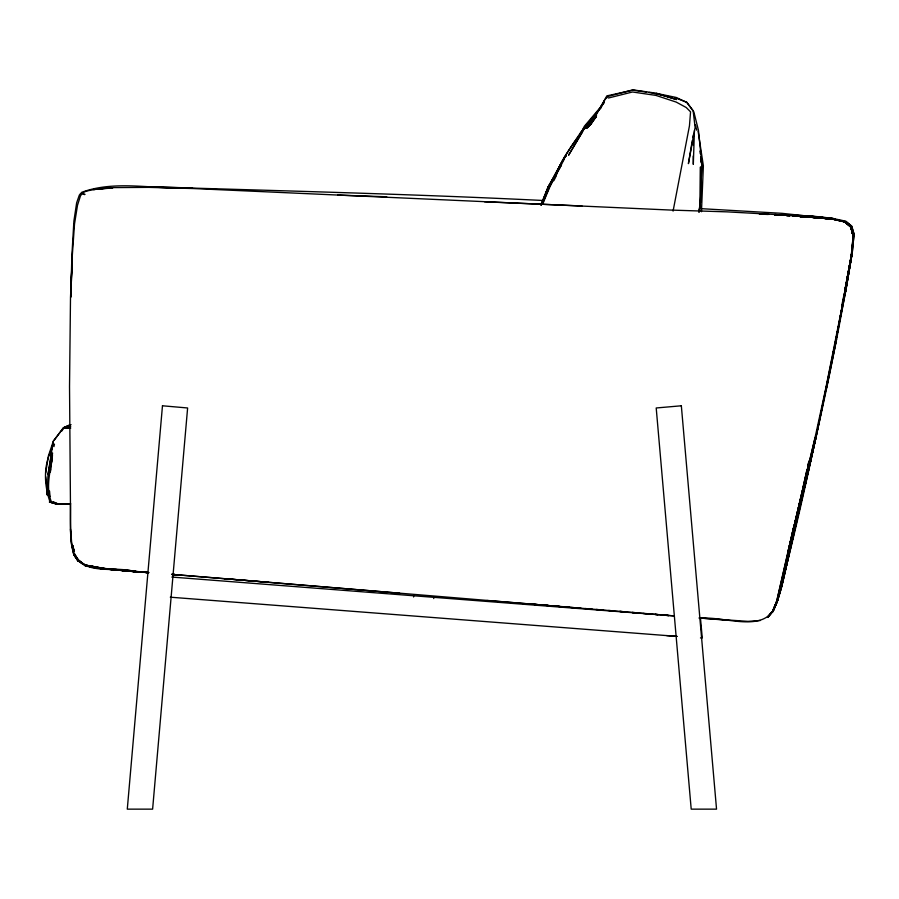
<?xml version="1.0" encoding="UTF-8"?>
<svg xmlns="http://www.w3.org/2000/svg" width="899" height="899" viewBox="0 0 899 899"><rect width="100%" height="100%" fill="white"/><g stroke="black" fill="none" stroke-linecap="round" stroke-linejoin="round"><path stroke-width="1.35" d="M70.482 503.552C70.594 520.487 69.212 537.816 73.729 554.323C84.708 576.237 117.308 566.044 136.356 571.786L101.261 568.494L147.672 572.596L101.261 568.494M70.796 296.187L71.875 255.766L73.898 221.053L76.651 202.792L79.326 195.128L80.944 193.06L82.607 193.431M675.082 97.744L686.858 102.261L693.826 111.847L698.422 130.22L701.816 163.18L700.49 201.679L699.433 211.344M694.421 130.422L693.32 164.416L693.23 156.033M701.816 163.18L700.49 201.679L699.31 211.276M72.257 256.294L70.796 297.018L72.257 256.294L74.516 223.986L77.505 205.275L80.416 196.038L81.989 193.678L84.978 194.308M72.257 257.148L70.504 297.367L69.526 386.514L70.65 529.017L71.729 543.873L74.078 554.189L78.292 561.01L84.956 565.347L101.823 568.505L84.899 565.437L101.486 568.561L148.357 572.629M413.596 596.992L413.686 595.767M433.723 598.554L433.824 597.329M851.061 256.844L851.274 254.215M70.56 428.025L63.537 427.879L53.266 441.072L48.029 474.503L47.153 495.046L47.153 485.64M701.456 211.715L703.378 165.854L698.107 131.254M844.779 221.671L850.881 226.919L853.331 235.707L850.948 226.863L844.948 221.705L832.744 218.918L844.858 221.682L851.016 226.795L853.421 235.493L851.533 255.417L836.205 339.226L851.578 255.204M50.76 455.613L51.614 453.68M853.421 235.493L851.634 254.911L845.667 291.636L815.989 437.521L781.658 586.732L777.197 601.824L772.792 611.601L767.521 617.411L772.567 611.5L776.646 601.645L802.931 487.921M793.66 527.679L803.448 486.64L787.974 552.244L815.112 437.33L825.878 387.829L844.88 292.692L851.353 255.799L853.23 236.134L850.948 227.031L844.948 221.817L832.598 219.019L812.584 217.311L832.598 219.019L844.948 221.817M851.263 255.586L853.162 236.044L850.746 227.065L844.554 221.873L832.114 219.075L812.752 217.344L832.407 219.008L821.517 218.176M50.31 471.75L52.569 452.95M50.366 471.75L50.715 469.042M51.063 466.334L52.445 455.49C50.749 470.57 45.152 487.269 51.501 502.013L57.379 503.777M698.95 211.939L700.242 202.331L700.478 166.899L700.366 202.713L699.029 212.209M48.029 474.503L51.648 453.781M45.669 472.941L48.411 455.86L53.165 441.667M849.51 266.318L838.407 327.258M692.309 140.446L688.409 163.64L695.129 127.523L693.129 110.701L686.735 102.452L676.217 97.463L656.27 93.35L676.464 99.553L656.349 93.226L632.896 89.855L608.286 96.339L605.005 99.384L590.935 124.062L595.441 117.32M692.769 137.716L693.23 134.985M845.667 291.636L852.241 253.113L854.05 234.122L851.668 226.132L845.802 221.3C822.63 215.344 798.413 215.591 774.657 214.546M845.51 289.264L845.981 286.556M845.127 292.13L851.634 254.911C839.172 332.844 822.428 410.023 804.729 486.91L815.82 437.487M673.081 211.108L689.454 125.838L690.556 111.836L686.207 107.498L676.183 102.081L655.955 95.406L632.491 91.99L608.398 98.025M852.016 254.057L845.532 290.973L852.173 253.08L854.05 234.122L851.645 226.155L845.757 221.311M851.353 255.799L844.745 292.692L851.297 255.833L846.476 281.533M52.445 446.533L53.165 442.634M844.712 291.096L845.97 284.309M836.441 337.024L836.98 334.282M837.508 331.551L839.621 320.595M840.149 317.864L841.475 311.02M842.003 308.278L844.116 297.333M836.553 336.743L837.879 329.967M836.317 339.294C818.214 427.115 800.245 515.161 777.163 601.813L781.557 586.71L789.491 552.582C784.625 572.405 781.737 593.093 772.87 611.657L776.848 601.712M841.947 304.795L844.183 293.838M826.597 387.986L836.553 339.26M53.929 446.646L54.468 444.117M793.48 527.634L776.579 601.622L772.522 611.466L767.476 617.399L772.668 611.556M832.777 354.206L833.373 351.52M834.71 345.238L835.913 339.755M789.771 551.211L815.921 437.51M789.794 551.211L795.031 527.971M787.951 552.244L793.581 527.657M803.549 486.662L815.179 437.341M795.3 526.634L804.639 486.898M776.994 601.768L781.197 586.62M541.85 203.927L548.345 186.981L562.965 160.033L566.224 155.662L562.965 160.033L547.941 187.43L540.76 205.006M548.345 186.981L541.209 205.141L548.176 187.003L553.233 178.586M541.962 204.084L548.648 187.374M542.254 203.983L550.671 183.711M542.704 204.152C553.009 178.564 564.212 152.819 582.462 131.771M776.646 601.645L772.533 611.477L767.42 617.332L772.556 611.489L776.601 601.622C768.712 635.548 725.201 616.006 702.007 618.287L699.208 618.062M542.243 204.073L549.379 186.632L556.931 173.721M580.675 133.816L584.339 126.298L604.027 103.014M599.419 109.656L606.836 95.89L632.851 90.158L646.55 92.103M52.356 448.343C43.208 464.614 43.972 484.73 50.052 501.99L56.12 503.822L70.088 503.822M553.84 180.665L556.335 175.676M553.795 177.597L564.505 156.875L581.204 131.647L596.52 115.566M564.1 159.483L549.66 186.52L561.459 164.877M600.554 108.464L604.443 101.171M552.031 181.272L556.076 173.945M557.425 171.495L561.47 164.169M549.424 186.093L561.414 164.798M61.93 430.947L63.885 427.553L70.223 424.676M579.81 134.715L583.35 128.726L601.015 107.464M582.653 131.625L568.561 155.224L583.518 129.894L595.576 117.05M554.672 176.182L556.121 173.777M547.941 187.43L557.065 172.215M596.97 112.78L604.353 101.126M596.453 115.353L589.351 125.669L595.913 117.106M53.951 440.589L63.335 427.767L71.077 424.665M595.655 117.185L587.238 127.961L592.621 121.826M593.531 119.927L586.317 128.31L596.003 117.23M586.328 125.86L588.126 123.815M587.676 126.793L590.699 123.882M70.268 424.991L63.975 428.036L70.313 425.092M65.256 427.519L69.066 425.946M268.239 582.282L171.765 574.371M65.413 428.261L70.774 426.8M70.347 426.474L63.571 428.239L70.583 428.306M93.406 189.498L112.712 187.958C111.409 187.228 74.774 190.667 84.573 194.633M56.12 503.631L52.872 501.99M49.344 502.013L56.592 503.631M93.844 189.487L113.42 187.599L148.695 187.374L193.161 188.532L671.407 210.096L727.055 211.861L782.265 214.895L832.182 218.996M760.318 620.501L747.979 621.366L702.007 618.209M104.172 568.415L90.574 565.965M700.467 637.942L702.254 637.942L700.445 617.804M49.681 502.013L55.581 503.777L70.639 503.8M55.558 503.766L70.437 503.8M70.201 503.788L56.041 503.777L50.052 501.99M769.095 214.412L759.363 214.176L767.825 214.412M774.814 214.603L812.123 216.254L832.789 218.592L811.786 216.378L785.996 214.917L833.553 218.435M337.788 195.083L386.727 196.78M774.769 215.198L777.545 215.299M581.956 205.983L484.494 201.781M800.267 216.816L806.931 217.108M800.975 216.873L806.369 217.12M786.928 216.075L789.648 216.198M800.503 216.715L808.651 217.097M799.975 216.76L806.819 217.086M701.861 208.703L782.006 213.333L817.989 217.198M55.221 503.777L57.412 503.631L53.693 501.99M792.513 215.951L797.84 216.232M543.311 200.499C411.877 194.038 280.274 190.813 148.728 186.778L192.42 187.992C156.1 190.004 116.533 179.44 81.742 192.296L82.214 193.611M134.434 571.573L147.975 572.596L133.895 571.506M178.159 574.911L172.35 574.439L224.278 578.675M176.204 574.742L172.035 574.427L180.497 575.113L172.293 574.461M171.563 574.371L179.924 575.012M171.855 577.068L674.261 615.927M170.304 597.194L676.88 636.38M666.642 635.593L677.003 636.38M149.032 572.584L115.184 569.517L122.095 570.168M136.715 571.607L147.661 572.472M811.763 217.356L832.631 219.075L844.655 221.873L850.78 227.087L853.185 236.167L850.881 227.065L853.185 236.167M486.831 600.51L548.368 605.499L224.289 578.641L356.161 589.575M530.59 604.106L634.952 612.635M655.191 614.489L657.911 614.714M666.035 615.377L668.755 615.601L666.047 615.253M530.59 604.016L581.204 608.263M585.328 608.544L592.183 609.174M596.295 609.455L603.15 610.095M608.634 610.477L614.152 610.938M625.243 611.859L619.703 611.399L625.232 611.961M632.177 612.444L674.183 615.882M699.22 617.95L727.122 620.265M655.202 614.354L657.922 614.579M812.258 217.389L818.877 217.951M611.376 610.781L614.152 611.017M632.166 612.545L634.941 612.781M643.043 613.466L647.089 613.815M356.757 589.609L399.718 593.228M135.434 571.685L101.699 568.64L84.809 565.55L101.744 568.719M136.659 571.831L101.767 568.674L136.356 571.786M101.138 568.449L136.682 571.73M125.579 570.483L132.355 571.146C114.195 566.156 84.675 574.798 74.595 554.031M101.182 568.168L132.355 571.146M101.643 568.202L85.203 565.022L101.643 568.202L112.6 569.258M133.681 571.461L101.115 568.314L85.147 565.089L78.663 560.74L74.718 553.986M106.925 568.685L112.442 569.224M124.849 570.438L133.119 571.247M101.216 568.078L103.924 568.337M106.621 568.606L113.398 569.281M116.106 569.539L122.871 570.213M828.754 218.693L831.114 218.839M816.348 217.041L809.628 216.221L816.404 217.108M820.371 217.524L824.405 218.019M820.461 217.648L823.169 218.007M649.292 92.485L668.283 96.508M820.641 217.58L823.304 217.951M84.989 565.302L101.823 568.505M90.63 566.022L101.418 568.146M73.729 554.323L78.067 561.201L73.774 554.335L71.414 543.951L70.459 529.039M850.881 226.919L853.275 235.864M695.376 124.792L696.747 130.198M72.841 545.558L74.145 551.593L73.673 549.165M72.83 545.558L74.089 551.615M700.658 158.213L702.186 166.293L700.737 156.617M699.905 151.088L700.321 153.853M701.366 162.933L700.815 158.707M47.905 495.023L45.759 476.773M49.546 491.045L49.895 495.091M693.095 142.064L693.118 144.851M162.472 405.786L127.287 809.145L152.616 809.145L187.621 407.977L162.472 405.786M850.398 260.901L849.948 263.609L850.375 260.89M851.241 255.777L844.532 292.613L851.297 255.833M807.133 469.222L803.234 486.595L807.111 469.222M808.931 461.209L807.74 466.547L808.92 461.209M777.141 601.813L772.87 611.657L777.141 601.813M681.341 405.786L656.203 407.977L691.207 809.145L716.537 809.145L681.341 405.786M180.508 575.079L172.293 574.439L180.508 575.09M559.313 606.398L551.109 605.724L559.313 606.432M568.887 607.185L562.044 606.623L568.876 607.23M82.045 562.752L78.842 560.583L82.023 562.774M49.647 496.147L49.299 495.091L49.748 496.787L49.647 496.147"/></g></svg>
